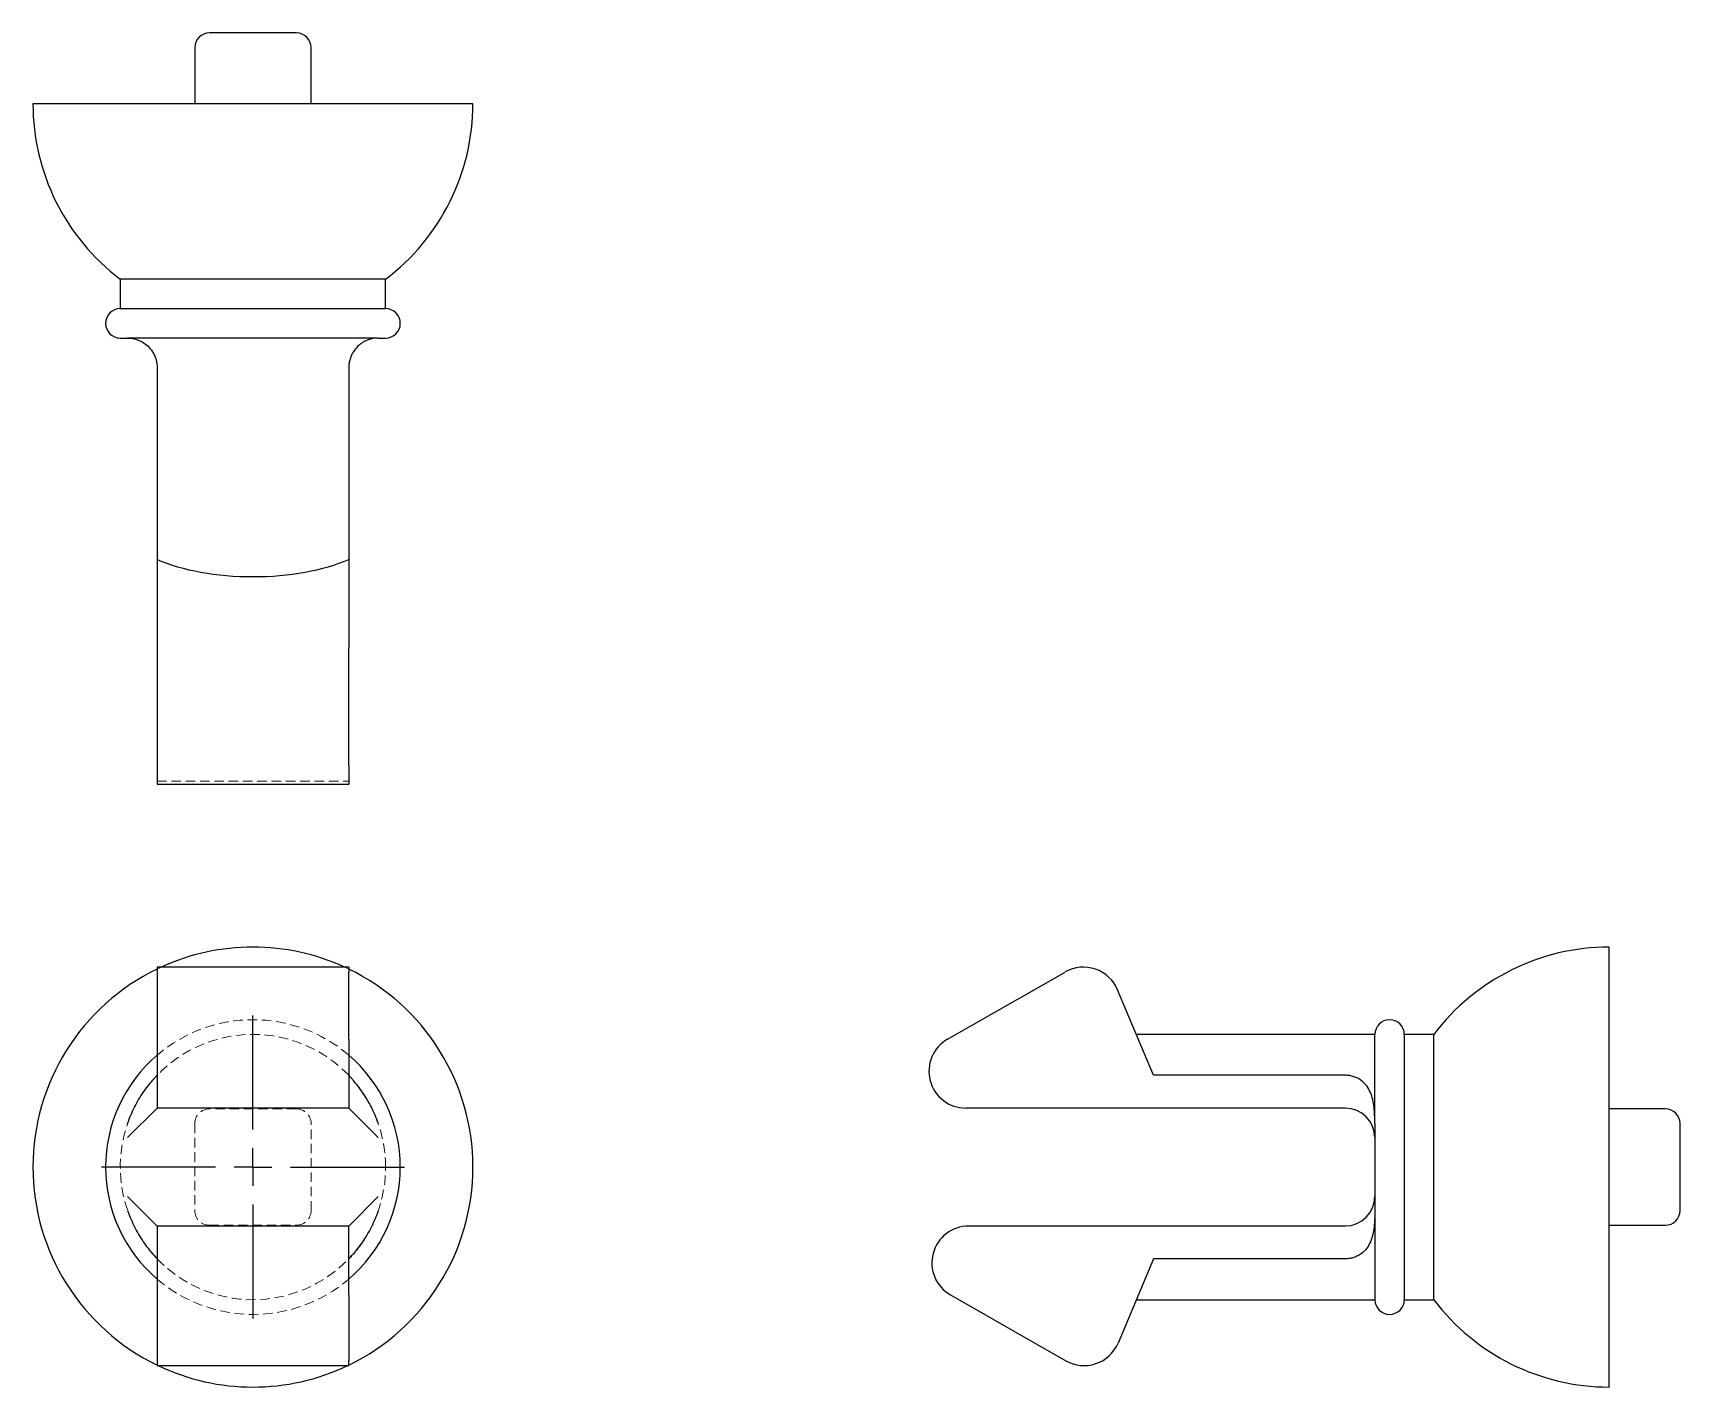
# Model space of a CAD drawing. Header units: millimetres. Extents: x 54 to 273, y 28 to 208.
import ezdxf

# ---------------------------------------------------------------- set-up
doc = ezdxf.new("R2010")
doc.units = ezdxf.units.MM
doc.linetypes.add('HIDDEN', pattern=[1.905, 1.27, -0.635])
doc.layers.add('10', color=7, linetype='Continuous')

# ---------------------------------------------------------------- blocks, each defined once
blk = doc.blocks.new('SW_CENTERMARKSYMBOL_0')
at = {"layer": '10', "color": 0}
for p, q in [((0, 5), (0, 20.16)), ((0, 0), (0, 2.5)), ((-5, 0), (-20.16, 0)), ((0, 0), (-2.5, 0)), ((0, 0), (0, -2.5)), ((0, 0), (2.5, 0)), ((5, 0), (20.16, 0)), ((0, -5), (0, -20.16))]:
    blk.add_line(p, q, dxfattribs=at)

msp = doc.modelspace()

# ---------------------------------------------------------------- linework, layer by layer
at = {"color": 7, "linetype": 'Continuous', "lineweight": 25}
for p, q in [((88.79, 208), (77.21, 208)), ((75.25, 206.04), (75.25, 198.58)), ((90.75, 198.58), (90.75, 206.04)), ((112.29, 198.58), (53.71, 198.58)), ((65.34, 175.21), (65.34, 171.29)), ((100.66, 175.21), (65.34, 175.21)), ((100.66, 171.29), (100.66, 175.21)), ((65.34, 171.29), (100.66, 171.29)), ((65.34, 167.36), (66.32, 167.36)), ((99.68, 167.36), (66.32, 167.36)), ((99.68, 167.36), (100.66, 167.36)), ((70.24, 163.44), (70.24, 137.91)), ((95.76, 163.44), (95.76, 137.91)), ((70.24, 137.91), (70.24, 133.11)), ((95.76, 137.91), (95.76, 133.11)), ((70.24, 133.11), (70.24, 126.15)), ((95.76, 133.11), (95.76, 126.15)), ((70.24, 126.15), (70.24, 110.47)), ((95.76, 110.47), (95.76, 126.15)), ((70.24, 110.47), (70.24, 108)), ((95.76, 110.47), (95.76, 108)), ((70.24, 108), (95.76, 108)), ((263.58, 57), (263.58, 86.29)), ((95.76, 83.61), (70.24, 83.61)), ((70.24, 83.61), (70.24, 82.97)), ((95.76, 83.61), (95.76, 82.97)), ((70.24, 82.97), (70.24, 74.02)), ((95.76, 74.02), (95.76, 82.97)), ((175.47, 74.02), (191.15, 82.97)), ((202.91, 69.22), (198.11, 80.61)), ((232.36, 74.66), (200.61, 74.66)), ((232.36, 62.81), (232.36, 74.66)), ((240.21, 74.66), (236.29, 74.66)), ((236.29, 74.66), (236.29, 57)), ((240.21, 57), (240.21, 74.66)), ((70.24, 74.02), (70.24, 64.85)), ((95.76, 74.02), (95.76, 64.85)), ((228.44, 69.22), (202.91, 69.22)), ((70.24, 64.85), (66.32, 60.92)), ((95.76, 64.85), (70.24, 64.85)), ((95.76, 64.85), (99.68, 60.92)), ((228.44, 64.85), (177.91, 64.85)), ((271.04, 64.75), (263.58, 64.75)), ((232.36, 62.81), (232.36, 51.19)), ((273, 51.21), (273, 62.79)), ((236.29, 57), (236.29, 39.34)), ((240.21, 39.34), (240.21, 57)), ((263.58, 27.71), (263.58, 57)), ((66.32, 53.08), (70.24, 49.15)), ((95.76, 49.15), (99.68, 53.08)), ((232.36, 51.19), (232.36, 39.34)), ((95.76, 49.15), (70.24, 49.15)), ((70.24, 49.15), (70.24, 39.98)), ((95.76, 39.98), (95.76, 49.15)), ((228.44, 49.15), (178.3, 49.15)), ((263.58, 49.25), (271.04, 49.25)), ((202.91, 44.78), (198.18, 33.57)), ((228.44, 44.78), (202.91, 44.78)), ((70.24, 39.98), (70.24, 31.22)), ((95.76, 39.98), (95.76, 31.22)), ((175.87, 39.98), (191.23, 31.22)), ((200.61, 39.34), (232.36, 39.34)), ((236.29, 39.34), (240.21, 39.34)), ((70.24, 31.22), (70.24, 30.57)), ((95.76, 30.57), (95.76, 31.22)), ((70.24, 30.57), (95.76, 30.57))]:
    msp.add_line(p, q, dxfattribs=at)
at = {"color": 7, "linetype": 'HIDDEN', "lineweight": 18}
for p, q in [((70.24, 108.4), (95.76, 108.4)), ((70.76, 83.61), (70.24, 83.37)), ((95.76, 83.37), (95.24, 83.61)), ((95.76, 69.22), (96.17, 68.77)), ((88.79, 64.75), (77.21, 64.75)), ((75.25, 62.79), (75.25, 51.21)), ((90.75, 51.21), (90.75, 62.79)), ((77.21, 49.25), (88.79, 49.25)), ((70.24, 30.63), (70.37, 30.57)), ((95.63, 30.57), (95.76, 30.63))]:
    msp.add_line(p, q, dxfattribs=at)
at = {"color": 7, "linetype": 'HIDDEN', "lineweight": 18, "flags": 128}
for points in [[(69.7, 68.63), (69.92, 68.87), (70.24, 69.22)], [(97.34, 46.68), (96.53, 45.65), (95.76, 44.78)], [(70.24, 44.78), (69.92, 45.13), (69.19, 45.99)]]:
    msp.add_lwpolyline(points, dxfattribs=at)
at = {"color": 7, "linetype": 'Continuous', "lineweight": 25}
for centre, radius, start, end in [((77.21, 206.04), 1.96, 90, 180), ((88.79, 206.04), 1.96, 0, 90), ((83, 198.58), 29.29, 180, 232.9139), ((83, 198.58), 29.29, 307.0861, 0), ((65.34, 169.33), 1.96, 90, 270), ((100.66, 169.33), 1.96, 270, 90), ((83, 57), 29.29, 65.306, 114.694), ((263.58, 57), 29.29, 90, 142.9139), ((83, 57), 29.29, 115.8178, 244.1822), ((83, 57), 29.29, 0, 64.1822), ((193.58, 78.71), 4.91, 22.8456, 119.7172), ((234.33, 74.66), 1.96, 0, 180), ((177.91, 69.76), 4.91, 119.7172, 270), ((83, 57), 19.62, 130.5416, 229.4584), ((83, 57), 19.62, 0, 49.4584), ((228.44, 60.92), 3.92, 0, 90), ((271.04, 62.79), 1.96, 0, 90), ((83, 57), 19.62, 310.5416, 0), ((83, 57), 29.29, 295.8178, 0), ((228.44, 53.08), 3.92, 270, 0), ((271.04, 51.21), 1.96, 270, 0), ((178.3, 44.24), 4.91, 90, 240.2828), ((234.33, 39.34), 1.96, 180, 0), ((263.58, 57), 29.29, 217.0861, 270), ((193.66, 35.48), 4.91, 240.2828, 337.1544), ((83, 57), 29.29, 244.4664, 295.5336)]:
    msp.add_arc(centre, radius, start, end, dxfattribs=at)
at = {"color": 7, "linetype": 'HIDDEN', "lineweight": 18}
for centre, radius, start, end in [((83, 57), 19.62, 49.4584, 130.5416), ((83, 57), 17.66, 43.7617, 136.2383), ((83, 57), 17.66, 157.9626, 200.1787), ((77.21, 62.79), 1.96, 90, 180), ((88.79, 62.79), 1.96, 0, 90), ((83, 57), 17.66, 0, 22.6301), ((83, 57), 17.66, 333.6903, 0), ((77.21, 51.21), 1.96, 180, 270), ((88.79, 51.21), 1.96, 270, 0), ((83, 57), 17.66, 223.7617, 316.2383), ((83, 57), 19.62, 229.4584, 310.5416)]:
    msp.add_arc(centre, radius, start, end, dxfattribs=at)
at = {"color": 7, "linetype": 'Continuous', "lineweight": 25}
msp.add_ellipse((83, 143.05), major_axis=(17.66, 0), ratio=0.421298, start_param=3.905379, end_param=5.519399, dxfattribs=at)
for points in [[(66.32, 167.36), (66.58, 167.36), (66.88, 167.34), (67.41, 167.22), (67.59, 167.16), (67.98, 167), (68.19, 166.9), (68.61, 166.64), (68.82, 166.48), (69.24, 166.08), (69.44, 165.84), (69.71, 165.42), (69.8, 165.27), (69.95, 164.94), (70.02, 164.77), (70.13, 164.41), (70.17, 164.22), (70.23, 163.84), (70.24, 163.64), (70.24, 163.44)], [(99.68, 167.36), (99.42, 167.36), (99.12, 167.34), (98.59, 167.22), (98.41, 167.16), (98.02, 167), (97.81, 166.9), (97.39, 166.64), (97.18, 166.48), (96.76, 166.08), (96.56, 165.84), (96.29, 165.42), (96.2, 165.27), (96.05, 164.94), (95.98, 164.77), (95.87, 164.41), (95.83, 164.22), (95.77, 163.84), (95.76, 163.64), (95.76, 163.44)], [(66.32, 62.81), (66.58, 63.55), (66.88, 64.27), (67.41, 65.3), (67.59, 65.64), (67.98, 66.31), (68.19, 66.63), (68.61, 67.25), (68.82, 67.54), (69.24, 68.08), (69.44, 68.32), (69.71, 68.64), (69.8, 68.73), (69.95, 68.9), (70.02, 68.97), (70.13, 69.09), (70.17, 69.14), (70.23, 69.2), (70.24, 69.22), (70.24, 69.22)], [(99.68, 62.81), (99.42, 63.55), (99.12, 64.27), (98.59, 65.3), (98.41, 65.64), (98.02, 66.31), (97.81, 66.63), (97.39, 67.25), (97.18, 67.54), (96.76, 68.08), (96.56, 68.32), (96.29, 68.64), (96.2, 68.73), (96.05, 68.9), (95.98, 68.97), (95.87, 69.09), (95.83, 69.14), (95.77, 69.2), (95.76, 69.22), (95.76, 69.22)], [(232.36, 62.81), (232.36, 63.55), (232.34, 64.27), (232.22, 65.3), (232.16, 65.64), (232, 66.31), (231.9, 66.63), (231.64, 67.25), (231.48, 67.54), (231.08, 68.08), (230.84, 68.32), (230.42, 68.64), (230.27, 68.73), (229.94, 68.9), (229.77, 68.97), (229.41, 69.09), (229.22, 69.14), (228.84, 69.2), (228.64, 69.22), (228.44, 69.22)], [(66.32, 51.19), (66.58, 50.45), (66.88, 49.73), (67.41, 48.7), (67.59, 48.36), (67.98, 47.69), (68.19, 47.37), (68.61, 46.75), (68.82, 46.46), (69.24, 45.92), (69.44, 45.68), (69.71, 45.36), (69.8, 45.27), (69.95, 45.1), (70.02, 45.03), (70.13, 44.91), (70.17, 44.86), (70.23, 44.8), (70.24, 44.78), (70.24, 44.78)], [(99.68, 51.19), (99.42, 50.45), (99.12, 49.73), (98.59, 48.7), (98.41, 48.36), (98.02, 47.69), (97.81, 47.37), (97.39, 46.75), (97.18, 46.46), (96.76, 45.92), (96.56, 45.68), (96.29, 45.36), (96.2, 45.27), (96.05, 45.1), (95.98, 45.03), (95.87, 44.91), (95.83, 44.86), (95.77, 44.8), (95.76, 44.78), (95.76, 44.78)], [(232.36, 51.19), (232.36, 50.45), (232.34, 49.73), (232.22, 48.7), (232.16, 48.36), (232, 47.69), (231.9, 47.37), (231.64, 46.75), (231.48, 46.46), (231.08, 45.92), (230.84, 45.68), (230.42, 45.36), (230.27, 45.27), (229.94, 45.1), (229.77, 45.03), (229.41, 44.91), (229.22, 44.86), (228.84, 44.8), (228.64, 44.78), (228.44, 44.78)]]:
    msp.add_open_spline(points, degree=3, knots=[0, 0, 0, 0, 0.25, 0.25, 0.375, 0.375, 0.5, 0.5, 0.625, 0.625, 0.75, 0.75, 0.8125, 0.8125, 0.875, 0.875, 0.9375, 0.9375, 1, 1, 1, 1], dxfattribs=at)

# ---------------------------------------------------------------- block references
at = {"layer": '10'}
msp.add_blockref('SW_CENTERMARKSYMBOL_0', (83, 57), dxfattribs=at)

doc.saveas('drawing.dxf')
